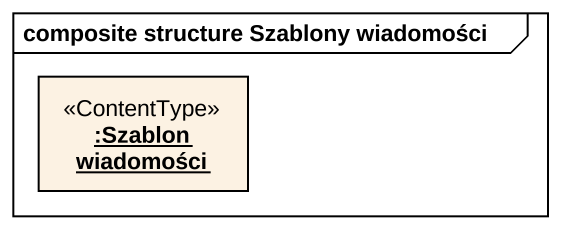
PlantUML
@startuml
mainframe composite structure Szablony wiadomości
hide circle
hide empty members
object ":Szablon wiadomości" as Szablon_wiadomości <<ContentType>>
@enduml
